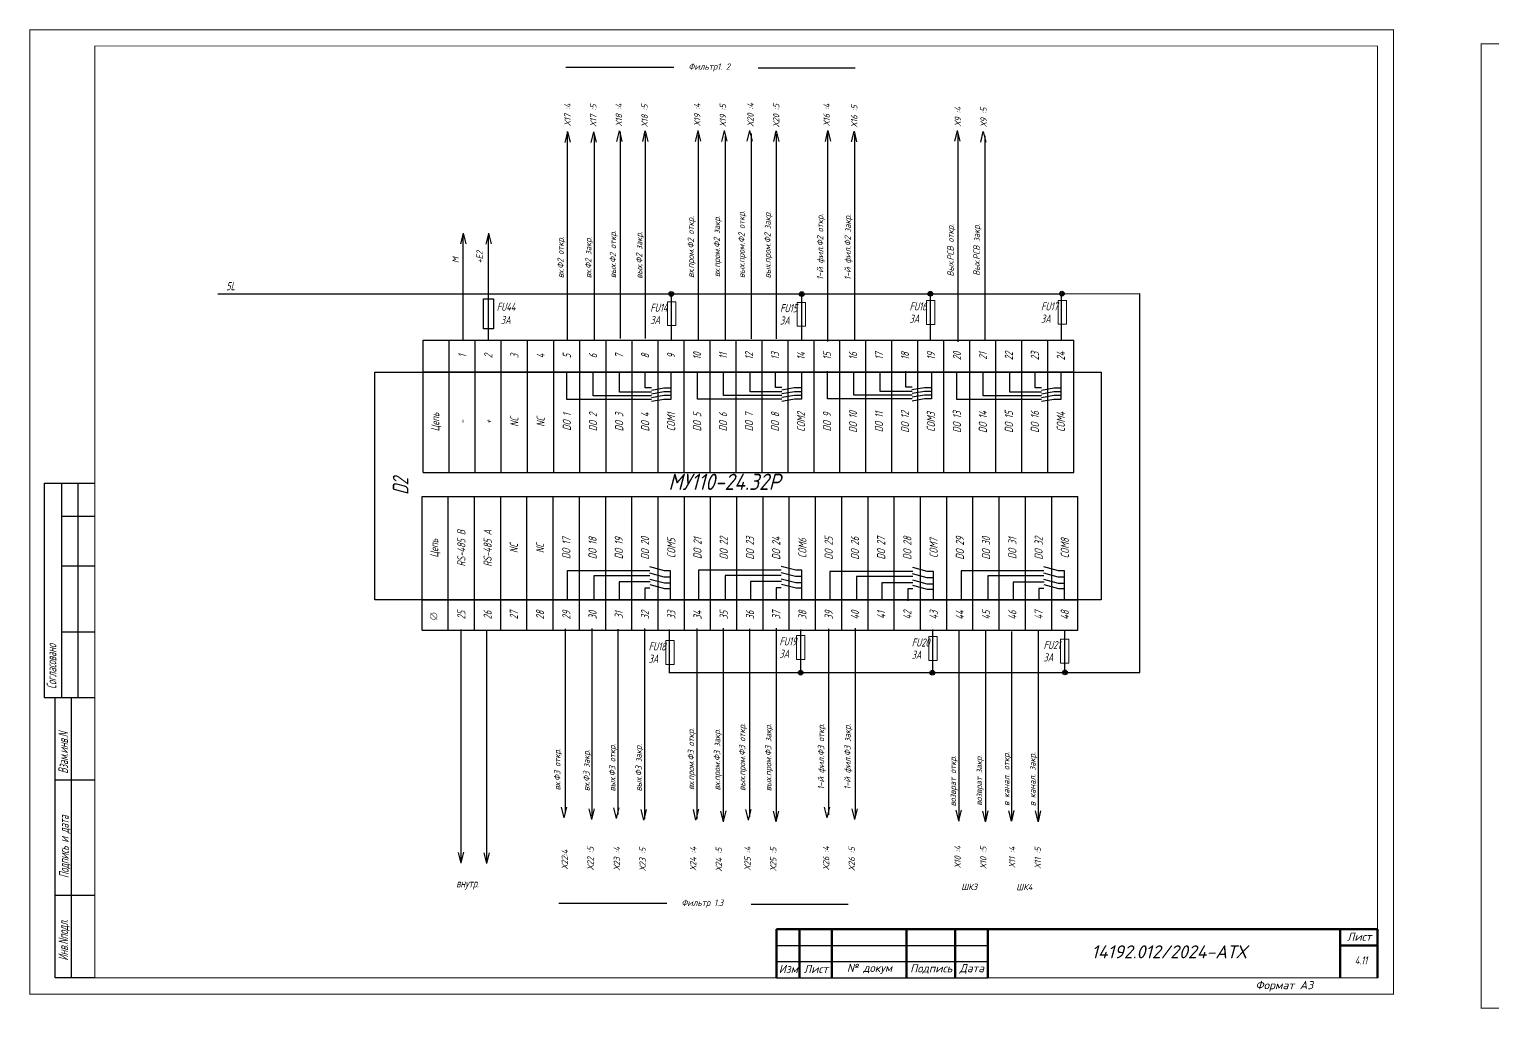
# Model space of a CAD drawing. Header units: millimetres. Extents: x 2725 to 10524, y 7125 to 11639.
# Drawn here: x 7408.7 to 7859.4, y 9976.2 to 10277.8 of the extents above; entities that cross this region are included whole.
import ezdxf
from ezdxf.enums import TextEntityAlignment as Align

# ---------------------------------------------------------------- set-up
doc = ezdxf.new("R2010")
doc.units = ezdxf.units.MM
doc.header["$LTSCALE"] = 4
doc.set_wipeout_variables(frame=1)
doc.linetypes.add('SolidLine', pattern=[0])
for name, color, linetype, lineweight in [('RAMKA', 7, 'Continuous', 25), ('SHTAMP', 7, 'SolidLine', 25), ('Основеая', 5, 'Continuous', 60), ('СХЕМА', 7, 'Continuous', 25)]:
    doc.layers.add(name, color=color, linetype=linetype, lineweight=lineweight)
for name, color, linetype in [('RED_2.5mm^2', 1, 'Continuous'), ('SYMS', 7, 'Continuous'), ('Вспомогательная', 1, 'Continuous'), ('Текст', 2, 'Continuous')]:
    doc.layers.add(name, color=color, linetype=linetype)
doc.styles.add('COTES', font='cs_gost2304.shx', dxfattribs={"width": 0.75, "oblique": 15})
doc.styles.add('ISOCPEUR', font='isocpeui.ttf')
doc.styles.add('Simplex00.10.00', font='simplex.shx')
doc.styles.add('Simplex25.085.15', font='', dxfattribs={"width": 0.85, "oblique": 15, "height": 2.5})
doc.styles.add('ГОСТ', font='isocpeur.ttf', dxfattribs={"oblique": 15})
doc.styles.add('Стиль мой-1', font='', dxfattribs={"width": 0.85, "oblique": 15, "height": 2.5})
doc.styles.get('Simplex25.085.15').set_extended_font_data('GOST type A')
doc.styles.get('Стиль мой-1').set_extended_font_data('GOST type A')
doc.linetypes.add('Modbus_LINE', pattern='A,7.5,-4,["Modbus",Standard,S=2.5,R=0,X=-1.5,Y=-1.25],-15', length=26.5)

# ---------------------------------------------------------------- blocks, each defined once
blk = doc.blocks.new('*T202')
at = {"color": 0, "linetype": 'ByBlock', "lineweight": -2, "ltscale": 0.2, "transparency": 16777216}
for p, q in [((0, 0), (0, 41.14)), ((0, 41.14), (201.91, 41.14)), ((8, 0), (8, 41.14)), ((16.08, 0), (16.08, 41.14)), ((24.16, 0), (24.16, 41.14)), ((32.24, 0), (32.24, 41.14)), ((40.32, 0), (40.32, 41.14)), ((48.4, 0), (48.4, 41.14)), ((56.48, 0), (56.48, 41.14)), ((64.56, 0), (64.56, 41.14)), ((72.64, 0), (72.64, 41.14)), ((80.72, 0), (80.72, 41.14)), ((88.8, 0), (88.8, 41.14)), ((96.87, 0), (96.87, 41.14)), ((104.95, 0), (104.95, 41.14)), ((113.03, 0), (113.03, 41.14)), ((121.11, 0), (121.11, 41.14)), ((129.19, 0), (129.19, 41.14)), ((137.27, 0), (137.27, 41.14)), ((145.35, 0), (145.35, 41.14)), ((153.43, 0), (153.43, 41.14)), ((161.51, 0), (161.51, 41.14)), ((169.59, 0), (169.59, 41.14)), ((177.67, 0), (177.67, 41.14)), ((185.75, 0), (185.75, 41.14)), ((193.83, 0), (193.83, 41.14)), ((201.91, 0), (201.91, 41.14)), ((0, 9.29), (201.91, 9.29))]:
    blk.add_line(p, q, dxfattribs=at)
at = {"color": 0, "lineweight": -2, "ltscale": 0.2, "transparency": 16777216}
blk.add_line((0, 0), (201.91, 0), dxfattribs=at)
at = {"color": 0, "linetype": 'Continuous', "lineweight": -2, "ltscale": 0.2, "transparency": 16777216, "char_height": 2.5, "attachment_point": 5, "rotation": 90, "style": 'Simplex25.085.15'}
for s, insert, width in [('Цепь', (4, 25.21), 28.8496), ('RS-485 B', (12.04, 25.21), 28.8496), ('RS-485 A', (20.12, 25.21), 28.8496), ('NC', (28.2, 25.21), 28.8496), ('NC', (36.28, 25.21), 28.8496), ('DO 17', (44.36, 25.21), 28.8496), ('DO 18', (52.44, 25.21), 28.8496), ('DO 19', (60.52, 25.21), 28.8496), ('DO 20', (68.6, 25.21), 28.8496), ('COM5', (76.68, 25.21), 28.8496), ('DO 21', (84.76, 25.21), 28.8496), ('DO 22', (92.83, 25.21), 28.8496), ('DO 23', (100.91, 25.21), 28.8496), ('DO 24', (108.99, 25.21), 28.8496), ('COM6', (117.07, 25.21), 28.8496), ('DO 25', (125.15, 25.21), 28.8496), ('DO 26', (133.23, 25.21), 28.8496), ('DO 27', (141.31, 25.21), 28.8496), ('DO 28', (149.39, 25.21), 28.8496), ('COM7', (157.47, 25.21), 28.8496), ('DO 29', (165.55, 25.21), 28.8496), ('DO 30', (173.63, 25.21), 28.8496), ('DO 31', (181.71, 25.21), 28.8496), ('DO 32', (189.79, 25.21), 28.8496), ('COM8', (197.87, 25.21), 28.8496), ('25', (12.04, 4.64), 6.286), ('26', (20.12, 4.64), 6.286), ('27', (28.2, 4.64), 6.286), ('28', (36.28, 4.64), 6.286), ('29', (44.36, 4.64), 6.286), ('30', (52.44, 4.64), 6.286), ('31', (60.52, 4.64), 6.286), ('32', (68.6, 4.64), 6.286), ('33', (76.68, 4.64), 6.286), ('34', (84.76, 4.64), 6.286), ('35', (92.83, 4.64), 6.286), ('36', (100.91, 4.64), 6.286), ('37', (108.99, 4.64), 6.286), ('38', (117.07, 4.64), 6.286), ('39', (125.15, 4.64), 6.286), ('40', (133.23, 4.64), 6.286), ('41', (141.31, 4.64), 6.286), ('42', (149.39, 4.64), 6.286), ('43', (157.47, 4.64), 6.286), ('44', (165.55, 4.64), 6.286), ('45', (173.63, 4.64), 6.286), ('46', (181.71, 4.64), 6.286), ('47', (189.79, 4.64), 6.286), ('48', (197.87, 4.64), 6.286)]:
    blk.add_mtext(s, dxfattribs=dict(at, insert=insert, width=width))
blk = doc.blocks.new('Клеммное соединение')
at = {"linetype": 'Continuous'}
blk.add_wipeout([(0, -1), (-0.44, -0.9), (-0.6, -0.8), (-0.71, -0.7), (-0.8, -0.6), (-0.87, -0.5), (-0.92, -0.4), (-0.95, -0.3), (-0.98, -0.2), (-0.99, -0.1), (-0.99, 0), (-0.99, 0.1), (-0.98, 0.2), (-0.95, 0.3), (-0.92, 0.4), (-0.87, 0.5), (-0.8, 0.6), (-0.71, 0.7), (-0.6, 0.8), (-0.44, 0.9), (0, 1), (0.44, 0.9), (0.6, 0.8), (0.71, 0.7), (0.8, 0.6), (0.87, 0.5), (0.92, 0.4), (0.95, 0.3), (0.98, 0.2), (0.99, 0.1), (1, 0), (0.99, -0.1), (0.98, -0.2), (0.95, -0.3), (0.92, -0.4), (0.87, -0.5), (0.8, -0.6), (0.71, -0.7), (0.6, -0.8), (0.44, -0.9)], dxfattribs=at)
at = {"color": 0, "linetype": 'Continuous', "lineweight": -2, "const_width": 0.15}
blk.add_lwpolyline([(-1.06, -1.06), (1.06, 1.06)], dxfattribs=at)
blk.add_lwpolyline([(-1, 0, 1), (1, 0, 1)], format="xyb", close=True, dxfattribs=at)
blk = doc.blocks.new('*T203')
at = {"color": 0, "linetype": 'ByBlock', "lineweight": -2, "ltscale": 0.2, "transparency": 16777216}
for p, q in [((0, 0), (0, 40.67)), ((0, 40.67), (200.32, 40.67)), ((8, 0), (8, 40.67)), ((16, 0), (16, 40.67)), ((24, 0), (24, 40.67)), ((32.08, 0), (32.08, 40.67)), ((40.16, 0), (40.16, 40.67)), ((48.24, 0), (48.24, 40.67)), ((56.32, 0), (56.32, 40.67)), ((64.32, 0), (64.32, 40.67)), ((72.32, 0), (72.32, 40.67)), ((80.32, 0), (80.32, 40.67)), ((88.32, 0), (88.32, 40.67)), ((96.32, 0), (96.32, 40.67)), ((104.32, 0), (104.32, 40.67)), ((112.32, 0), (112.32, 40.67)), ((120.32, 0), (120.32, 40.67)), ((128.32, 0), (128.32, 40.67)), ((136.32, 0), (136.32, 40.67)), ((144.32, 0), (144.32, 40.67)), ((152.32, 0), (152.32, 40.67)), ((160.32, 0), (160.32, 40.67)), ((168.32, 0), (168.32, 40.67)), ((176.32, 0), (176.32, 40.67)), ((184.32, 0), (184.32, 40.67)), ((192.32, 0), (192.32, 40.67)), ((200.32, 0), (200.32, 40.67)), ((0, 31), (200.32, 31))]:
    blk.add_line(p, q, dxfattribs=at)
at = {"color": 0, "lineweight": -2, "ltscale": 0.2, "transparency": 16777216}
blk.add_line((0, 0), (200.32, 0), dxfattribs=at)
at = {"color": 0, "linetype": 'Continuous', "lineweight": -2, "ltscale": 0.2, "transparency": 16777216, "char_height": 2.5, "attachment_point": 5, "rotation": 90, "style": 'Simplex25.085.15'}
for s, insert, width in [('1', (12, 35.83), 6.6745), ('2', (20, 35.83), 6.6745), ('3', (28.04, 35.83), 6.6745), ('4', (36.12, 35.83), 6.6745), ('5', (44.2, 35.83), 6.6745), ('6', (52.28, 35.83), 6.6745), ('7', (60.32, 35.83), 6.6745), ('8', (68.32, 35.83), 6.6745), ('9', (76.32, 35.83), 6.6745), ('10', (84.32, 35.83), 6.6745), ('11', (92.32, 35.83), 6.6745), ('12', (100.32, 35.83), 6.6745), ('13', (108.32, 35.83), 6.6745), ('14', (116.32, 35.83), 6.6745), ('15', (124.32, 35.83), 6.6745), ('16', (132.32, 35.83), 6.6745), ('17', (140.32, 35.83), 6.6745), ('18', (148.32, 35.83), 6.6745), ('19', (156.32, 35.83), 6.6745), ('20', (164.32, 35.83), 6.6745), ('21', (172.32, 35.83), 6.6745), ('22', (180.32, 35.83), 6.6745), ('23', (188.32, 35.83), 6.6745), ('24', (196.32, 35.83), 6.6745), ('Цепь', (4, 15.5), 27.9958), ('DO 1', (44.2, 15.5), 27.9958), ('DO 2', (52.28, 15.5), 27.9958), ('DO 3', (60.32, 15.5), 27.9958), ('DO 4', (68.32, 15.5), 27.9958), ('COM1', (76.32, 15.5), 27.9958), ('DO 5', (84.32, 15.5), 27.9958), ('DO 6', (92.32, 15.5), 27.9958), ('DO 7', (100.32, 15.5), 27.9958), ('DO 8', (108.32, 15.5), 27.9958), ('COM2', (116.32, 15.5), 27.9958), ('DO 9', (124.32, 15.5), 27.9958), ('DO 10', (132.32, 15.5), 27.9958), ('DO 11', (140.32, 15.5), 27.9958), ('DO 12', (148.32, 15.5), 27.9958), ('COM3', (156.32, 15.5), 27.9958), ('DO 13', (164.32, 15.5), 27.9958), ('DO 14', (172.32, 15.5), 27.9958), ('DO 15', (180.32, 15.5), 27.9958), ('DO 16', (188.32, 15.5), 27.9958), ('COM4', (196.32, 15.5), 27.9958), ('-', (12, 15.5), 27.9958), ('+', (20, 15.5), 27.9958), ('NC', (28.04, 15.5), 27.9958), ('NC', (36.12, 15.5), 27.9958)]:
    blk.add_mtext(s, dxfattribs=dict(at, insert=insert, width=width))
blk = doc.blocks.new('WDDOT')
for radius in [0.72, 0.449, 0.223]:
    blk.add_circle((0, 0), radius)
blk = doc.blocks.new('Формат А3')
at = {"color": 0, "linetype": 'Continuous', "const_width": 0.3}
for points in [[(-420, 297), (0, 297), (0, 0), (-420, 0)], [(-400, 5), (-400, 292), (-5, 292), (-5, 5)]]:
    blk.add_lwpolyline(points, close=True, dxfattribs=at)
at = {"color": 0, "linetype": 'Continuous', "style": 'Simplex00.10.00', "oblique": 15}
blk.add_text('Формат А3', height=2.5, dxfattribs=at).set_placement((-33.67, 2.75), align=Align.MIDDLE_CENTER)
blk = doc.blocks.new('A$C73A268AF')
at = {"lineweight": 30}
for p, q in [((4.57, 157.46), (20.05, 157.46)), ((4.57, 157.46), (4.57, 91.46)), ((9.89, 157.46), (9.89, 91.46)), ((14.97, 157.46), (14.97, 91.46)), ((9.89, 147.31), (20.05, 147.31)), ((9.89, 132.08), (20.05, 132.08)), ((9.89, 111.77), (20.05, 111.77)), ((4.57, 91.46), (20.05, 91.46)), ((7.96, 5.15), (7.96, 91.46)), ((13.04, 5.15), (13.04, 91.46)), ((20.15, 66.08), (7.96, 66.08)), ((20.15, 30.54), (7.96, 30.54))]:
    blk.add_line(p, q, dxfattribs=at)
blk.add_lwpolyline([(20.15, 5.15), (7.96, 5.15)], dxfattribs=at)
at = {"layer": 'Вспомогательная', "color": 7}
for p, q in [((230.15, 15.15), (295.15, 15.15)), ((230.15, 10.15), (295.15, 10.15)), ((230.15, 5.15), (295.15, 5.15))]:
    blk.add_line(p, q, dxfattribs=at)
at = {"layer": 'Основеая', "color": 7}
for p, q in [((230.15, 20.15), (230.15, 5.15)), ((415.15, 20.15), (230.15, 20.15)), ((237.15, 20.15), (237.15, 5.15)), ((247.15, 20.15), (247.15, 5.15)), ((270.15, 20.15), (270.15, 5.15)), ((285.15, 20.15), (285.15, 5.15)), ((295.15, 20.15), (295.15, 5.15)), ((403.72, 20.15), (403.72, 5.15)), ((415.15, 20.15), (415.15, 5.15)), ((403.72, 15.15), (415.15, 15.15))]:
    blk.add_line(p, q, dxfattribs=at)
blk.add_blockref('Формат А3', (420.15, 0.15))
at = {"layer": 'RAMKA', "style": 'COTES', "oblique": 15, "width": 0.75}
for s, p in [('Согласовано', (8.35, 94.1)), ('Взам.инв.N', (11.94, 68.02)), ('Подпись и дата', (12.17, 35.86)), ('Инв.Nподл.', (11.97, 10.43))]:
    blk.add_text(s, height=3, rotation=90, dxfattribs=at).set_placement(p)
at = {"layer": 'Текст', "color": 7, "char_height": 2.5, "style": 'ГОСТ'}
for s, insert, width, attachment_point in [('{\\fISOCPEUR|b0|i0|c204|p34;Лист}', (413.32, 17.81), 11.4585, 6), ('{\\fISOCPEUR|b0|i0|c204|p34;Изм}', (233.75, 7.88), 7, 5), ('{\\fISOCPEUR|b0|i0|c204|p34;Лист}', (242.25, 7.88), 10, 5), ('{\\fISOCPEUR|b0|i0|c204|p34;№ докум}', (258.75, 7.88), 23, 5), ('{\\fISOCPEUR|b0|i0|c204|p34;Подпись}', (277.75, 7.88), 15, 5), ('{\\fISOCPEUR|b0|i0|c204|p34;Дата}', (290.25, 7.88), 10, 5)]:
    blk.add_mtext(s, dxfattribs=dict(at, insert=insert, width=width, attachment_point=attachment_point))

msp = doc.modelspace()

# ---------------------------------------------------------------- linework, layer by layer
at = {"color": 7, "ltscale": 0.2}
for p, q in [((7607.21, 10266.09), (7573.96, 10266.09)), ((7633.17, 10265.92), (7663.03, 10265.92)), ((7574.3, 10163.8), (7574.3, 10172.36)), ((7582.38, 10164.91), (7582.38, 10172.27)), ((7590.53, 10166.09), (7590.53, 10172.16)), ((7598.4, 10167.39), (7598.4, 10172.31)), ((7606.31, 10172.16), (7606.31, 10163.8)), ((7614.47, 10163.88), (7614.47, 10172.44)), ((7622.55, 10165), (7622.55, 10172.36)), ((7630.7, 10166.18), (7630.7, 10172.24)), ((7638.57, 10167.48), (7638.57, 10172.4)), ((7646.48, 10172.25), (7646.48, 10163.88)), ((7654.57, 10163.97), (7654.57, 10172.53)), ((7662.64, 10165.09), (7662.64, 10172.44)), ((7670.79, 10166.27), (7670.79, 10172.33)), ((7678.67, 10167.56), (7678.67, 10172.48)), ((7686.58, 10172.33), (7686.58, 10163.97)), ((7694.41, 10163.79), (7694.41, 10172.35)), ((7702.48, 10164.91), (7702.48, 10172.27)), ((7710.64, 10166.09), (7710.64, 10172.15)), ((7718.51, 10167.39), (7718.51, 10172.31)), ((7726.42, 10172.16), (7726.42, 10163.79)), ((7600.33, 10167.39), (7598.4, 10167.39)), ((7604.13, 10167.27), (7600.29, 10166.62)), ((7606.3, 10167.27), (7604.13, 10167.27)), ((7640.5, 10167.48), (7638.57, 10167.48)), ((7644.3, 10167.35), (7640.46, 10166.7)), ((7646.47, 10167.35), (7644.3, 10167.35)), ((7680.6, 10167.56), (7678.67, 10167.56)), ((7684.4, 10167.44), (7680.55, 10166.79)), ((7686.56, 10167.44), (7684.4, 10167.44)), ((7720.44, 10167.39), (7718.51, 10167.39)), ((7724.24, 10167.26), (7720.4, 10166.62)), ((7726.41, 10167.26), (7724.24, 10167.26)), ((7600.31, 10163.8), (7574.3, 10163.8)), ((7600.33, 10164.91), (7582.38, 10164.91)), ((7600.33, 10166.09), (7590.53, 10166.09)), ((7604.15, 10165), (7600.3, 10164.35)), ((7604.15, 10163.8), (7600.31, 10163.15)), ((7604.16, 10166.13), (7600.32, 10165.48)), ((7606.31, 10165), (7604.15, 10165)), ((7606.31, 10163.8), (7604.15, 10163.8)), ((7606.33, 10166.13), (7604.16, 10166.13)), ((7640.47, 10163.88), (7614.47, 10163.88)), ((7640.5, 10165), (7622.55, 10165)), ((7640.5, 10166.18), (7630.7, 10166.18)), ((7644.32, 10165.08), (7640.47, 10164.44)), ((7644.32, 10163.88), (7640.47, 10163.23)), ((7644.33, 10166.21), (7640.49, 10165.56)), ((7646.48, 10165.08), (7644.32, 10165.08)), ((7646.48, 10163.88), (7644.32, 10163.88)), ((7646.5, 10166.21), (7644.33, 10166.21)), ((7680.57, 10163.97), (7654.57, 10163.97)), ((7680.6, 10165.09), (7662.64, 10165.09)), ((7680.6, 10166.27), (7670.79, 10166.27)), ((7684.41, 10165.17), (7680.57, 10164.53)), ((7684.41, 10163.97), (7680.57, 10163.32)), ((7684.42, 10166.3), (7680.58, 10165.65)), ((7686.58, 10165.17), (7684.41, 10165.17)), ((7686.58, 10163.97), (7684.41, 10163.97)), ((7686.59, 10166.3), (7684.42, 10166.3)), ((7720.41, 10163.79), (7694.41, 10163.79)), ((7720.44, 10164.91), (7702.48, 10164.91)), ((7720.44, 10166.09), (7710.64, 10166.09)), ((7724.25, 10165), (7720.41, 10164.35)), ((7724.25, 10163.79), (7720.41, 10163.14)), ((7724.27, 10166.12), (7720.43, 10165.48)), ((7726.42, 10165), (7724.25, 10165)), ((7726.42, 10163.79), (7724.25, 10163.79)), ((7726.43, 10166.12), (7724.27, 10166.12)), ((7599.85, 10111.08), (7574.36, 10111.08)), ((7574.36, 10111.08), (7574.36, 10102.22)), ((7599.83, 10109.52), (7582.57, 10109.52)), ((7582.57, 10109.52), (7582.57, 10102.09)), ((7604.28, 10109.12), (7599.8, 10110.32)), ((7604.33, 10111.08), (7599.85, 10112.28)), ((7606.14, 10109.12), (7604.28, 10109.12)), ((7606.19, 10111.08), (7604.33, 10111.08)), ((7606.19, 10102.22), (7606.19, 10111.08)), ((7640.29, 10111.21), (7614.8, 10111.21)), ((7614.8, 10111.21), (7614.8, 10102.35)), ((7640.26, 10109.65), (7623.01, 10109.65)), ((7623.01, 10109.65), (7623.01, 10102.22)), ((7644.72, 10109.25), (7640.24, 10110.45)), ((7644.77, 10111.21), (7640.29, 10112.41)), ((7646.58, 10109.25), (7644.72, 10109.25)), ((7646.63, 10111.21), (7644.77, 10111.21)), ((7646.63, 10102.35), (7646.63, 10111.21)), ((7680.79, 10110.87), (7655.3, 10110.87)), ((7655.3, 10110.87), (7655.3, 10102.02)), ((7680.77, 10109.32), (7663.51, 10109.32)), ((7663.51, 10109.32), (7663.51, 10101.89)), ((7685.22, 10108.92), (7680.74, 10110.12)), ((7685.27, 10110.87), (7680.79, 10112.08)), ((7687.08, 10108.92), (7685.22, 10108.92)), ((7687.13, 10110.87), (7685.27, 10110.87)), ((7687.13, 10102.02), (7687.13, 10110.87)), ((7721.17, 10111.04), (7695.68, 10111.04)), ((7695.68, 10111.04), (7695.68, 10102.19)), ((7721.15, 10109.48), (7703.9, 10109.48)), ((7703.9, 10109.48), (7703.9, 10102.05)), ((7725.6, 10109.08), (7721.12, 10110.29)), ((7725.66, 10111.04), (7721.17, 10112.24)), ((7727.46, 10109.08), (7725.6, 10109.08)), ((7727.52, 10111.04), (7725.66, 10111.04)), ((7727.52, 10102.19), (7727.52, 10111.04)), ((7599.89, 10107.6), (7590.34, 10107.6)), ((7590.34, 10107.6), (7590.34, 10102.16)), ((7599.83, 10105.67), (7598.3, 10105.67)), ((7598.3, 10105.67), (7598.3, 10102.03)), ((7604.33, 10107.19), (7599.84, 10108.39)), ((7604.41, 10105.53), (7599.93, 10106.73)), ((7606.19, 10107.19), (7604.33, 10107.19)), ((7606.27, 10105.53), (7604.41, 10105.53)), ((7640.33, 10107.72), (7630.78, 10107.72)), ((7630.78, 10107.72), (7630.78, 10102.29)), ((7640.26, 10105.8), (7638.74, 10105.8)), ((7638.74, 10105.8), (7638.74, 10102.15)), ((7644.77, 10107.32), (7640.28, 10108.52)), ((7644.85, 10105.66), (7640.36, 10106.86)), ((7646.62, 10107.32), (7644.77, 10107.32)), ((7646.71, 10105.66), (7644.85, 10105.66)), ((7680.83, 10107.39), (7671.28, 10107.39)), ((7671.28, 10107.39), (7671.28, 10101.95)), ((7680.77, 10105.47), (7679.24, 10105.47)), ((7679.24, 10105.47), (7679.24, 10101.82)), ((7685.27, 10106.98), (7680.78, 10108.19)), ((7685.35, 10105.32), (7680.86, 10106.53)), ((7687.13, 10106.98), (7685.27, 10106.98)), ((7687.21, 10105.32), (7685.35, 10105.32)), ((7721.21, 10107.56), (7711.66, 10107.56)), ((7711.66, 10107.56), (7711.66, 10102.12)), ((7721.15, 10105.64), (7719.62, 10105.64)), ((7719.62, 10105.64), (7719.62, 10101.99)), ((7725.65, 10107.15), (7721.16, 10108.35)), ((7725.73, 10105.49), (7721.25, 10106.69)), ((7727.51, 10107.15), (7725.65, 10107.15)), ((7727.59, 10105.49), (7725.73, 10105.49)), ((7605.06, 10008.58), (7571.81, 10008.58)), ((7631.01, 10008.41), (7660.88, 10008.41))]:
    msp.add_line(p, q, dxfattribs=at)
at = {"color": 1, "ltscale": 0.2}
for p, q in [((7582.64, 10245.39), (7582.64, 10182.32)), ((7590.7, 10246.19), (7590.7, 10182.55)), ((7598.37, 10245.63), (7598.37, 10182.55)), ((7622.97, 10245.05), (7622.97, 10182.32)), ((7631.03, 10245.76), (7631.03, 10182.54)), ((7638.7, 10245.52), (7638.7, 10182.54)), ((7662.8, 10245.48), (7662.8, 10182)), ((7702.94, 10245.02), (7702.94, 10181.85)), ((7542.3, 10182.07), (7542.3, 10214.38)), ((7550.14, 10182.07), (7550.14, 10214.38))]:
    msp.add_line(p, q, dxfattribs=at)
at = {"linetype": 'Continuous', "ltscale": 0.6}
msp.add_lwpolyline([(7548.62, 10194.83), (7551.72, 10194.83), (7551.72, 10185.53), (7548.62, 10185.53)], close=True, dxfattribs=at)
at = {"ltscale": 0.2}
msp.add_lwpolyline([(7515.16, 10172.2), (7738.84, 10172.2), (7738.84, 10102.09), (7515.16, 10102.09)], close=True, dxfattribs=at)
at = {"layer": 'RED_2.5mm^2', "linetype": 'Continuous', "ltscale": 0.2}
for p, q in [((7574.4, 10246.34), (7574.4, 10182)), ((7614.73, 10245.29), (7614.73, 10182)), ((7654.55, 10245.69), (7654.55, 10181.68)), ((7694.69, 10245.52), (7694.69, 10181.53)), ((7466.76, 10196.36), (7726.7, 10196.4)), ((7606.46, 10182.07), (7606.46, 10196.31)), ((7646.62, 10182.02), (7646.62, 10196.26)), ((7686.21, 10182.13), (7686.21, 10196.4)), ((7726.55, 10182.13), (7726.55, 10196.37)), ((7726.7, 10196.4), (7750.71, 10196.41)), ((7750.75, 10079.7), (7750.75, 10196.32)), ((7573.86, 10036.32), (7573.86, 10093.15)), ((7582.04, 10035.58), (7582.04, 10093.32)), ((7590.11, 10035.95), (7590.11, 10093.11)), ((7598.29, 10034.65), (7598.29, 10093.28)), ((7605.86, 10079.53), (7605.86, 10092.92)), ((7614.35, 10034.66), (7614.35, 10093.24)), ((7622.53, 10034.53), (7622.53, 10093.41)), ((7630.6, 10035.31), (7630.6, 10093.21)), ((7638.78, 10034.66), (7638.78, 10093.38)), ((7646.35, 10079.71), (7646.35, 10093.01)), ((7654.94, 10035.9), (7654.94, 10093.16)), ((7663.12, 10035.31), (7663.12, 10093.33)), ((7686.95, 10079.75), (7686.95, 10092.93)), ((7695.08, 10033.92), (7695.08, 10092.44)), ((7703.27, 10033.92), (7703.27, 10092.61)), ((7711.33, 10033.92), (7711.33, 10092.4)), ((7719.52, 10033.73), (7719.52, 10092.57)), ((7727.6, 10079.66), (7727.6, 10092.61)), ((7605.89, 10079.75), (7686.83, 10079.75)), ((7686.91, 10079.69), (7750.75, 10079.7))]:
    msp.add_line(p, q, dxfattribs=at)
at = {"layer": 'RED_2.5mm^2', "color": 6, "linetype": 'Modbus_LINE', "ltscale": 0.2}
for p, q in [((7541.7, 10021.43), (7541.7, 10092.97)), ((7549.63, 10021.27), (7549.63, 10092.74))]:
    msp.add_line(p, q, dxfattribs=at)
at = {"layer": 'SYMS', "linetype": 'Continuous', "ltscale": 0.2}
for p, q in [((7574.43, 10246.25), (7573.63, 10242.98)), ((7574.47, 10246.29), (7575.28, 10243.02)), ((7582.49, 10246.25), (7581.69, 10242.99)), ((7582.52, 10246.29), (7583.34, 10243.02)), ((7590.39, 10246.52), (7589.59, 10243.25)), ((7590.43, 10246.56), (7591.24, 10243.29)), ((7598.33, 10246.53), (7597.53, 10243.26)), ((7598.36, 10246.57), (7599.17, 10243.3)), ((7614.6, 10246.58), (7613.8, 10243.31)), ((7614.63, 10246.62), (7615.45, 10243.35)), ((7622.72, 10246.58), (7621.92, 10243.31)), ((7622.76, 10246.62), (7623.57, 10243.35)), ((7630.53, 10246.63), (7629.73, 10243.37)), ((7630.56, 10246.67), (7631.38, 10243.4)), ((7638.67, 10246.53), (7637.87, 10243.26)), ((7638.71, 10246.57), (7639.52, 10243.3)), ((7654.58, 10246.58), (7653.78, 10243.31)), ((7654.61, 10246.62), (7655.42, 10243.35)), ((7662.66, 10246.38), (7661.86, 10243.12)), ((7662.7, 10246.42), (7663.51, 10243.15)), ((7694.45, 10246.59), (7693.65, 10243.32)), ((7694.48, 10246.62), (7695.29, 10243.35)), ((7702.4, 10246.33), (7701.6, 10243.06)), ((7702.43, 10246.37), (7703.25, 10243.1)), ((7542.31, 10214.98), (7541.51, 10211.72)), ((7542.35, 10215.02), (7543.16, 10211.75)), ((7550.15, 10214.96), (7549.35, 10211.69)), ((7550.18, 10214.99), (7550.99, 10211.72)), ((7573.44, 10034.94), (7572.63, 10038.21)), ((7573.47, 10034.98), (7574.27, 10038.24)), ((7581.91, 10034.43), (7581.1, 10037.7)), ((7581.95, 10034.47), (7582.75, 10037.73)), ((7589.52, 10034.78), (7588.71, 10038.05)), ((7589.55, 10034.82), (7590.35, 10038.08)), ((7598, 10034.27), (7597.19, 10037.54)), ((7598.03, 10034.31), (7598.83, 10037.57)), ((7614.03, 10034.28), (7613.22, 10037.55)), ((7614.07, 10034.32), (7614.86, 10037.59)), ((7622.51, 10033.77), (7621.7, 10037.04)), ((7622.54, 10033.81), (7623.34, 10037.08)), ((7630.21, 10034.23), (7629.4, 10037.5)), ((7630.24, 10034.26), (7631.04, 10037.53)), ((7638.68, 10033.72), (7637.87, 10036.99)), ((7638.72, 10033.75), (7639.52, 10037.02)), ((7654.42, 10034.94), (7653.61, 10038.22)), ((7654.45, 10034.98), (7655.25, 10038.25)), ((7662.9, 10034.43), (7662.09, 10037.71)), ((7662.93, 10034.47), (7663.73, 10037.74)), ((7694.98, 10034.02), (7694.17, 10037.29)), ((7695.02, 10034.06), (7695.82, 10037.32)), ((7703.21, 10033.78), (7702.4, 10037.05)), ((7703.25, 10033.82), (7704.05, 10037.09)), ((7711.23, 10033.9), (7710.42, 10037.17)), ((7711.26, 10033.94), (7712.06, 10037.21)), ((7719.43, 10033.84), (7718.62, 10037.11)), ((7719.46, 10033.88), (7720.26, 10037.15))]:
    msp.add_line(p, q, dxfattribs=at)
at = {"layer": 'SYMS', "color": 6, "linetype": 'Continuous', "ltscale": 0.2}
for p, q in [((7541.67, 10021.04), (7540.86, 10024.31)), ((7541.7, 10021.07), (7542.5, 10024.34)), ((7549.59, 10020.9), (7548.77, 10024.17)), ((7549.62, 10020.94), (7550.42, 10024.21))]:
    msp.add_line(p, q, dxfattribs=at)
at = {"layer": 'СХЕМА', "color": 7, "linetype": 'Continuous', "lineweight": 20, "ltscale": 30}
for points in [[(7685.05, 10194.26), (7687.62, 10194.26), (7687.62, 10186.94), (7685.05, 10186.94)], [(7725.54, 10194.29), (7728.11, 10194.29), (7728.11, 10186.97), (7725.54, 10186.97)], [(7605.21, 10193.87), (7607.79, 10193.87), (7607.79, 10186.55), (7605.21, 10186.55)], [(7645.19, 10193.72), (7647.77, 10193.72), (7647.77, 10186.4), (7645.19, 10186.4)], [(7644.98, 10091.09), (7647.55, 10091.09), (7647.55, 10083.77), (7644.98, 10083.77)], [(7685.72, 10090.77), (7688.3, 10090.77), (7688.3, 10083.44), (7685.72, 10083.44)], [(7604.7, 10089.55), (7607.27, 10089.55), (7607.27, 10082.23), (7604.7, 10082.23)], [(7726.31, 10089.97), (7728.89, 10089.97), (7728.89, 10082.65), (7726.31, 10082.65)]]:
    msp.add_lwpolyline(points, close=True, dxfattribs=at)

# ---------------------------------------------------------------- block references
for name, p in [('Формат А3', (8275.84, 9976.32)), ('*T203', (7530.06, 10141.36)), ('*T202', (7529.74, 10092.77))]:
    msp.add_blockref(name, p)
at = {"layer": 'SYMS', "linetype": 'Continuous', "ltscale": 0.2, "rotation": 90}
for p in [(7606.4, 10196.31), (7646.62, 10196.27), (7686.21, 10196.38), (7726.7, 10196.4), (7646.26, 10079.67), (7686.79, 10079.66), (7727.66, 10079.75)]:
    msp.add_blockref('WDDOT', p, dxfattribs=at)

# ---------------------------------------------------------------- texts
at = {"style": 'Simplex25.085.15', "oblique": 15}
for s, height, width, p in [('Фильтр1. 2', 1.961, 1.083459, (7611.68, 10265.34)), ('5L', 2.5, 0.85, (7469.37, 10197.47)), ('FU44', 2.5, 0.85, (7552.67, 10191.11)), ('FU14', 2.5, 0.85, (7599.95, 10190.82)), ('FU15', 2.5, 0.85, (7639.93, 10190.67)), ('3А', 2.5, 0.85, (7679.77, 10187.43)), ('FU16', 2.5, 0.85, (7679.79, 10191.21)), ('3А', 2.5, 0.85, (7720.26, 10187.45)), ('FU17', 2.5, 0.85, (7720.28, 10191.23)), ('3А', 2.5, 0.85, (7599.93, 10187.03)), ('3А', 2.5, 0.85, (7639.91, 10186.89)), ('FU18', 2.5, 0.85, (7599.44, 10086.49)), ('3А', 2.5, 0.85, (7639.7, 10084.25)), ('FU19', 2.5, 0.85, (7639.72, 10088.04)), ('3А', 2.5, 0.85, (7680.44, 10083.93)), ('FU20', 2.5, 0.85, (7680.46, 10087.71)), ('FU21', 2.5, 0.85, (7721.06, 10086.92)), ('3А', 2.5, 0.85, (7599.42, 10082.71)), ('3А', 2.5, 0.85, (7721.04, 10083.14)), ('внутр.', 2.5, 0.85, (7540.18, 10013.53)), ('ШК3', 1.961, 1.083459, (7695.71, 10012.71)), ('ШК4', 1.961, 1.083459, (7712.65, 10012.68)), ('Фильтр 1.3', 1.961, 1.083459, (7609.53, 10007.83))]:
    msp.add_text(s, height=height, dxfattribs=dict(at, width=width)).set_placement(p)
at = {"color": 3, "style": 'Simplex25.085.15', "oblique": 15, "width": 1.083459}
for s, p in [('Х17 :4', (7575.47, 10248.07)), ('Х17 :5', (7583.38, 10247.85)), ('Х18 :4', (7591.28, 10247.95)), ('Х18 :5', (7599.19, 10247.73)), ('Х19 :4', (7615.39, 10248.02)), ('Х19 :5', (7623.3, 10247.8)), ('Х20 :4', (7631.79, 10247.91)), ('Х20 :5', (7639.7, 10247.69)), ('Х16 :4', (7655.24, 10248.01)), ('Х16 :5', (7663.74, 10247.6)), ('Х9 :4', (7695.68, 10247.92)), ('Х9 :5', (7703.59, 10247.7)), ('Х22:4', (7574.59, 10019.11)), ('Х22 :5', (7582.5, 10018.89)), ('Х23 :4', (7590.66, 10018.78)), ('Х23 :5', (7598.57, 10018.56)), ('Х24 :4', (7614.12, 10018.7)), ('Х24 :5', (7622.03, 10018.48)), ('Х25 :4', (7630.89, 10018.8)), ('Х25 :5', (7638.8, 10018.59)), ('Х26 :4', (7655.06, 10018.91)), ('Х26 :5', (7662.97, 10018.7)), ('Х10 :4', (7695.58, 10019.48)), ('Х10 :5', (7703.49, 10019.26)), ('Х11 :4', (7712.35, 10019.58)), ('Х11 :5', (7720.26, 10019.37))]:
    msp.add_text(s, height=1.961, rotation=90, dxfattribs=at).set_placement(p)
at = {"style": 'Simplex25.085.15', "oblique": 15}
for s, height, width, p in [('вх.пром.Ф2 откр.', 1.9613, 1.083459, (7613.41, 10201.26)), ('вх.пром.Ф2 закр.', 1.9613, 1.083459, (7621.45, 10201.48)), ('вых.пром.Ф2 откр.', 1.9613, 1.083459, (7629.02, 10201.21)), ('вых.пром.Ф2 закр.', 1.9613, 1.083459, (7637.05, 10201.12)), ('1-й фил.Ф2 откр.', 1.9613, 1.083459, (7653.23, 10200.63)), ('1-й фил.Ф2 закр.', 1.9613, 1.083459, (7661.73, 10200.6)), ('вх.Ф2 откр.', 1.9613, 1.083459, (7573.32, 10201.15)), ('вх.Ф2 закр.', 1.9613, 1.083459, (7581.83, 10201.15)), ('вых.Ф2 откр.', 1.9613, 1.083459, (7589.43, 10201.19)), ('вых.Ф2 закр.', 1.9613, 1.083459, (7597.5, 10200.97)), ('Вых.РСВ откр.', 1.9613, 1.083459, (7693.4, 10201.68)), ('Вых.РСВ закр.', 1.9613, 1.083459, (7701.43, 10201.91)), ('M', 1.96, 1.083459, (7540.97, 10205.82)), ('+E2', 1.961, 1.083459, (7548.37, 10205.7)), ('D2', 4.83, 0.879985, (7525.49, 10134.41)), ('вх.пром.Ф3 откр.', 1.9613, 1.083459, (7613.47, 10043.57)), ('вх.пром.Ф3 закр.', 1.9613, 1.083459, (7621.49, 10043.42)), ('вых.пром.Ф3 откр.', 1.9613, 1.083459, (7629.2, 10043.26)), ('вых.пром.Ф3 закр.', 1.9613, 1.083459, (7637.24, 10043.17)), ('1-й фил.Ф3 откр.', 1.9613, 1.083459, (7653.52, 10043.63)), ('1-й фил.Ф3 закр.', 1.9613, 1.083459, (7661.64, 10043.61)), ('вх.Ф3 откр.', 1.9613, 1.083459, (7572.28, 10043.41)), ('вх.Ф3 закр.', 1.9613, 1.083459, (7581.27, 10043.17)), ('вых.Ф3 откр.', 1.9613, 1.083459, (7589.22, 10043.08)), ('вых.Ф3 закр.', 1.9613, 1.083459, (7597.34, 10043.09)), ('возврат откр.', 1.9613, 1.083459, (7694.12, 10038.46)), ('возврат закр.', 1.9613, 1.083459, (7702.16, 10038.69)), ('в канал. откр.', 1.9613, 1.083459, (7710.57, 10038.61)), ('в канал. закр.', 1.9613, 1.083459, (7718.6, 10038.54))]:
    msp.add_text(s, height=height, rotation=90, dxfattribs=dict(at, width=width)).set_placement(p)
at = {"color": 7, "style": 'Simplex25.085.15', "oblique": 15, "width": 1.083459}
msp.add_text('МУ110-24.32Р', height=5, dxfattribs=at).set_placement((7605.53, 10135.95))
at = {"color": 7, "lineweight": 25, "insert": (7816.89, 9992.3), "char_height": 2.5, "attachment_point": 1, "style": 'Стиль мой-1'}
msp.add_mtext_dynamic_manual_height_columns('4.11', width=5.3031, gutter_width=12.5, heights=[0], dxfattribs=at)
at = {"layer": 'SHTAMP', "color": 0, "style": 'ISOCPEUR'}
msp.add_text('14192.012/2024-АТХ', height=4, dxfattribs=at).set_placement((7759.65, 9991.7), align=Align.CENTER)
at = {"layer": 'SYMS', "linetype": 'Continuous', "insert": (7553.91, 10189.52), "char_height": 2.5, "width": 8.7482, "attachment_point": 1}
msp.add_mtext('{\\fGOST type A|b0|i0|c0|p34;\\Q15;\\W0.85;\\C7;3\\fGOST type A|b0|i0|c204|p34;А}', dxfattribs=at)

# ---------------------------------------------------------------- next in the draw order: block references
at = {"rotation": 90}
msp.add_blockref('Клеммное соединение', (7533.27, 10097.06), dxfattribs=at)

# ---------------------------------------------------------------- next in the draw order: block references
at = {"ltscale": 1.2}
msp.add_blockref('A$C73A268AF', (7408.72, 9980.53), dxfattribs=at)

doc.saveas('drawing.dxf')
